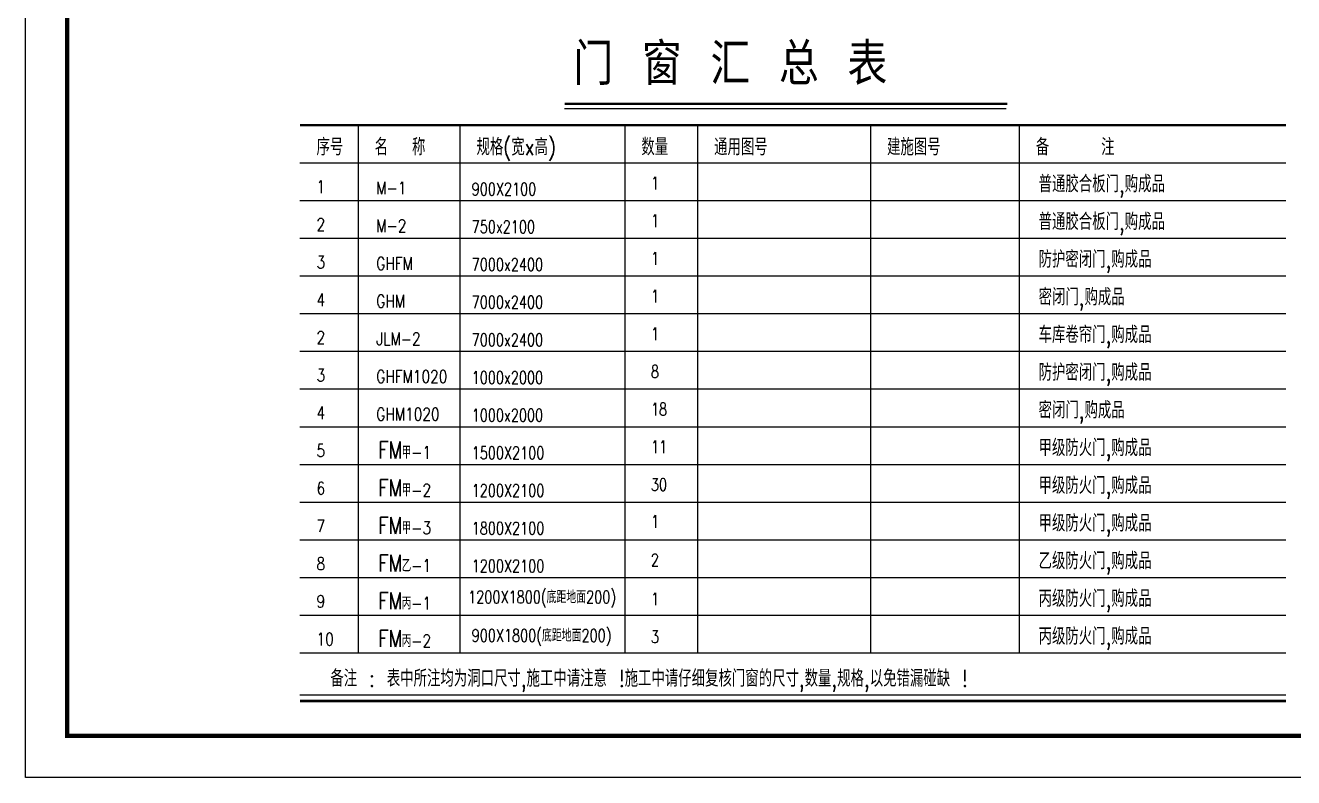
# Model space of a CAD drawing. Extents: x 634182 to 802382, y -1101880 to -864080.
# Drawn here: x 634182 to 694750, y -1101880 to -1065958 of the extents above; entities that cross this region are included whole.
import ezdxf

# ---------------------------------------------------------------- set-up
doc = ezdxf.new("R2010")
doc.units = 0
doc.header["$LTSCALE"] = 1000
doc.header["$MEASUREMENT"] = 0
doc.layers.get('0').update_dxf_attribs({"linetype": 'CONTINUOUS'})
doc.layers.add('WEN', color=4, linetype='CONTINUOUS')
doc.layers.add('WZ', color=4, linetype='CONTINUOUS')
doc.styles.add('HZ', font='txt.shx', dxfattribs={"bigfont": 'hztxt.shx'})
doc.styles.add('HZTXT', font='simplex', dxfattribs={"width": 0.8, "bigfont": 'sfont'})
doc.styles.add('R', font='romand', dxfattribs={"width": 0.8, "height": 280})
doc.styles.add('STK', font='romand.shx', dxfattribs={"width": 0.8, "bigfont": 'stk.shx'})

msp = doc.modelspace()

# ---------------------------------------------------------------- linework, layer by layer
at = {"color": 3}
msp.add_line((659936.306, -1069932.039), (681027.69, -1069932.039), dxfattribs=at)
for p, q in [((650073.222, -1070721.432), (650073.222, -1095921.946)), ((654935.461, -1070721.432), (654935.461, -1095921.946)), ((662807.658, -1070721.432), (662807.658, -1095921.946)), ((666280.686, -1070721.432), (666280.686, -1095921.946)), ((674541.599, -1070721.432), (674541.599, -1095921.946)), ((681644.96, -1070721.432), (681644.96, -1095921.946)), ((647294.799, -1072521.946), (694377.681, -1072521.946)), ((647294.799, -1074321.946), (694377.681, -1074321.946)), ((647294.799, -1076121.946), (694377.681, -1076121.946)), ((647294.799, -1077921.946), (694377.681, -1077921.946)), ((647294.799, -1079721.946), (694377.681, -1079721.946)), ((647294.799, -1081521.946), (694377.681, -1081521.946)), ((647294.799, -1083321.946), (694377.681, -1083321.946)), ((647294.799, -1085121.946), (694377.681, -1085121.946)), ((647294.799, -1086921.432), (694377.681, -1086921.432)), ((647294.799, -1088721.946), (694377.681, -1088721.946)), ((647294.799, -1090521.946), (694377.681, -1090521.946)), ((647294.799, -1092321.946), (694377.681, -1092321.946)), ((647294.799, -1094121.946), (694377.681, -1094121.946)), ((647294.799, -1095921.946), (694377.681, -1095921.946)), ((647294.799, -1097921.946), (694377.681, -1097921.946))]:
    msp.add_line(p, q)
at = {"ltscale": 1500}
msp.add_lwpolyline([(634181.846, -864080.129), (802381.846, -864080.129), (802381.846, -1101880.129), (634181.846, -1101880.129)], close=True, dxfattribs=at)
at = {"ltscale": 1500, "const_width": 200}
msp.add_lwpolyline([(636181.846, -869080.129), (636181.846, -1099880.129), (800381.846, -1099880.129), (800381.846, -869080.129)], close=True, dxfattribs=at)
at = {"color": 3, "const_width": 120}
msp.add_lwpolyline([(659936.306, -1069705.421), (681077.995, -1069705.421)], dxfattribs=at)
at = {"const_width": 120}
for points in [[(647294.799, -1070721.432), (694377.681, -1070721.432)], [(647294.799, -1098221.946), (694377.681, -1098221.946)]]:
    msp.add_lwpolyline(points, dxfattribs=at)

# ---------------------------------------------------------------- texts
at = {"color": 2, "style": 'HZ', "width": 0.75}
for s, p in [('1', (664056.775, -1073788.803)), ('900X2100', (655494.798, -1074075.427)), ('1', (664056.775, -1075588.803)), ('750x2100', (655494.798, -1075874.913)), ('1', (664056.775, -1077388.803)), ('7000x2400', (655494.798, -1077674.913)), ('1', (664056.775, -1079188.803)), ('7000x2400', (655494.798, -1079474.913)), ('1', (664056.775, -1080988.803)), ('7000x2400', (655494.798, -1081274.913)), ('8', (664056.775, -1082788.803)), ('1000x2000', (655494.798, -1083074.913)), ('18', (664056.775, -1084588.803)), ('1000x2000', (655494.798, -1084874.913)), ('11', (664056.775, -1086388.289)), ('1500X2100', (655494.798, -1086673.885)), ('30', (664056.775, -1088188.289)), ('1200X2100', (655494.798, -1088473.885)), ('1', (664056.775, -1089954.669)), ('1800X2100', (655494.798, -1090273.885)), ('2', (664056.775, -1091788.803)), ('1200X2100', (655494.798, -1092073.885)), ('1200X1800(底距地面200)', (655329.298, -1093554.427)), ('1', (664056.775, -1093648.435)), ('900X1800(底距地面200)', (655494.798, -1095389.181)), ('3', (664056.775, -1095448.435))]:
    msp.add_text(s, height=600, dxfattribs=at).set_placement(p)
at = {"layer": 'WEN', "ltscale": 1500, "style": 'HZTXT', "width": 0.8}
for s, height, p in [('FM', 800, (651039.253, -1086636.951)), ('甲-1', 600, (652155.313, -1086650.84)), ('FM', 800, (651039.253, -1088436.951)), ('甲-2', 600, (652155.313, -1088450.84)), ('FM', 800, (651039.253, -1090236.951)), ('甲-3', 600, (652155.313, -1090250.84)), ('FM', 800, (651039.253, -1092036.951)), ('乙-1', 600, (652155.313, -1092050.84)), ('FM', 800, (651039.253, -1093836.951)), ('丙-1', 600, (652155.313, -1093850.84)), ('FM', 800, (651039.253, -1095636.951)), ('丙-2', 600, (652155.313, -1095650.84))]:
    msp.add_text(s, height=height, dxfattribs=at).set_placement(p)
at = {"layer": 'WZ', "style": 'STK'}
msp.add_text('门 窗 汇 总 表', height=2000, dxfattribs=at).set_placement((660357.337, -1068803.665))
at = {"layer": 'WZ', "width": 0.8}
for s, height, style, p in [('序号', 800, 'HZ', (648087.107, -1072163.727)), ('名  称', 800, 'HZ', (650865.53, -1072163.727)), ('规格(宽x高)', 800, 'HZ', (655727.769, -1072163.727)), ('数量', 800, 'HZ', (663599.967, -1072163.727)), ('通用图号', 800, 'HZ', (667072.995, -1072163.727)), ('建施图号', 800, 'HZ', (675333.908, -1072163.727)), ('备    注', 800, 'HZ', (682437.268, -1072163.727)), ('普通胶合板门,购成品', 800, 'HZ', (682569.88, -1073929.312)), ('1', 600, 'R', (648087.107, -1073963.727)), ('普通胶合板门,购成品', 800, 'HZ', (682569.88, -1075729.312)), ('2', 600, 'R', (648087.107, -1075763.727)), ('防护密闭门,购成品', 800, 'HZ', (682569.88, -1077529.312)), ('3', 600, 'R', (648087.107, -1077563.727)), ('密闭门,购成品', 800, 'HZ', (682569.88, -1079329.312)), ('4', 600, 'R', (648087.107, -1079363.727)), ('车库卷帘门,购成品', 800, 'HZ', (682569.88, -1081129.312)), ('2', 600, 'R', (648087.107, -1081163.727)), ('防护密闭门,购成品', 800, 'HZ', (682569.88, -1082929.312)), ('3', 600, 'R', (648087.107, -1082963.727)), ('4', 600, 'R', (648087.107, -1084763.727)), ('密闭门,购成品', 800, 'HZ', (682569.88, -1084729.312)), ('5', 600, 'R', (648087.107, -1086563.213)), ('甲级防火门,购成品', 800, 'HZ', (682569.88, -1086528.798)), ('6', 600, 'R', (648087.107, -1088363.727)), ('甲级防火门,购成品', 800, 'HZ', (682569.88, -1088328.798)), ('7', 600, 'R', (648087.107, -1090163.727)), ('甲级防火门,购成品', 800, 'HZ', (682569.88, -1090128.798)), ('8', 600, 'R', (648087.107, -1091963.727)), ('乙级防火门,购成品', 800, 'HZ', (682569.88, -1091928.798)), ('9', 600, 'R', (648087.107, -1093763.727)), ('丙级防火门,购成品', 800, 'HZ', (682569.88, -1093728.798)), ('10', 600, 'R', (648087.107, -1095563.727)), ('丙级防火门,购成品', 800, 'HZ', (682569.88, -1095528.798)), ('备注 : 表中所注均为洞口尺寸,施工中请注意 !施工中请仔细复核门窗的尺寸,数量,规格,以免错漏碰缺 !', 800, 'HZ', (648747.638, -1097538.564))]:
    msp.add_text(s, height=height, dxfattribs=dict(at, style=style)).set_placement(p)
at = {"layer": 'WZ', "color": 2, "style": 'R', "width": 0.8}
for s, p in [('M-1', (650939.563, -1074025.431)), ('M-2', (650939.563, -1075825.431)), ('GHFM', (650939.563, -1077624.917)), ('GHM', (650939.563, -1079424.917)), ('JLM-2', (650939.563, -1081224.917)), ('GHFM1020', (650939.563, -1083024.917)), ('GHM1020', (650939.563, -1084824.917))]:
    msp.add_text(s, height=600, dxfattribs=at).set_placement(p)

doc.saveas('drawing.dxf')
